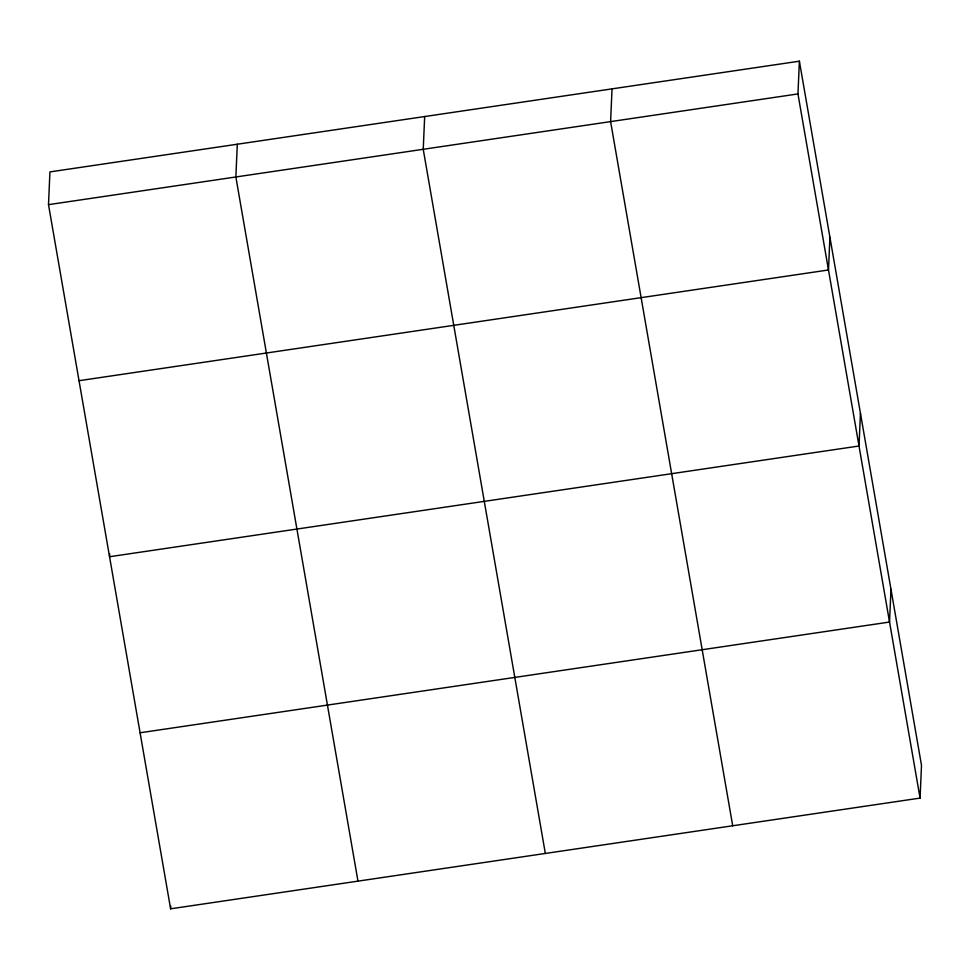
<?xml version="1.0" encoding="UTF-8"?>
<svg xmlns="http://www.w3.org/2000/svg" width="970" height="970" viewBox="0 0 970 970"><rect width="100%" height="100%" fill="white"/><g stroke="black" fill="none" stroke-linecap="round" stroke-linejoin="round"><path stroke-width="1.45" d="M48.5 204.658L49.931 171.908L799.389 61.183L921.5 765.342L920.069 798.092L170.611 908.817L48.5 204.658L797.958 93.932L799.389 61.183M109.683 553.761L109.549 556.731L859.02 446.006L860.451 413.268M170.611 908.817L170.732 905.847M237.298 144.227L235.868 176.976L357.966 881.136M424.666 116.545L423.235 149.295L545.334 853.454M612.034 88.864L610.603 121.614L732.702 825.773M829.92 237.226L828.489 269.975L79.031 380.701M890.969 589.299L889.538 622.049L140.08 732.774M797.958 93.932L920.069 798.092"/></g></svg>
